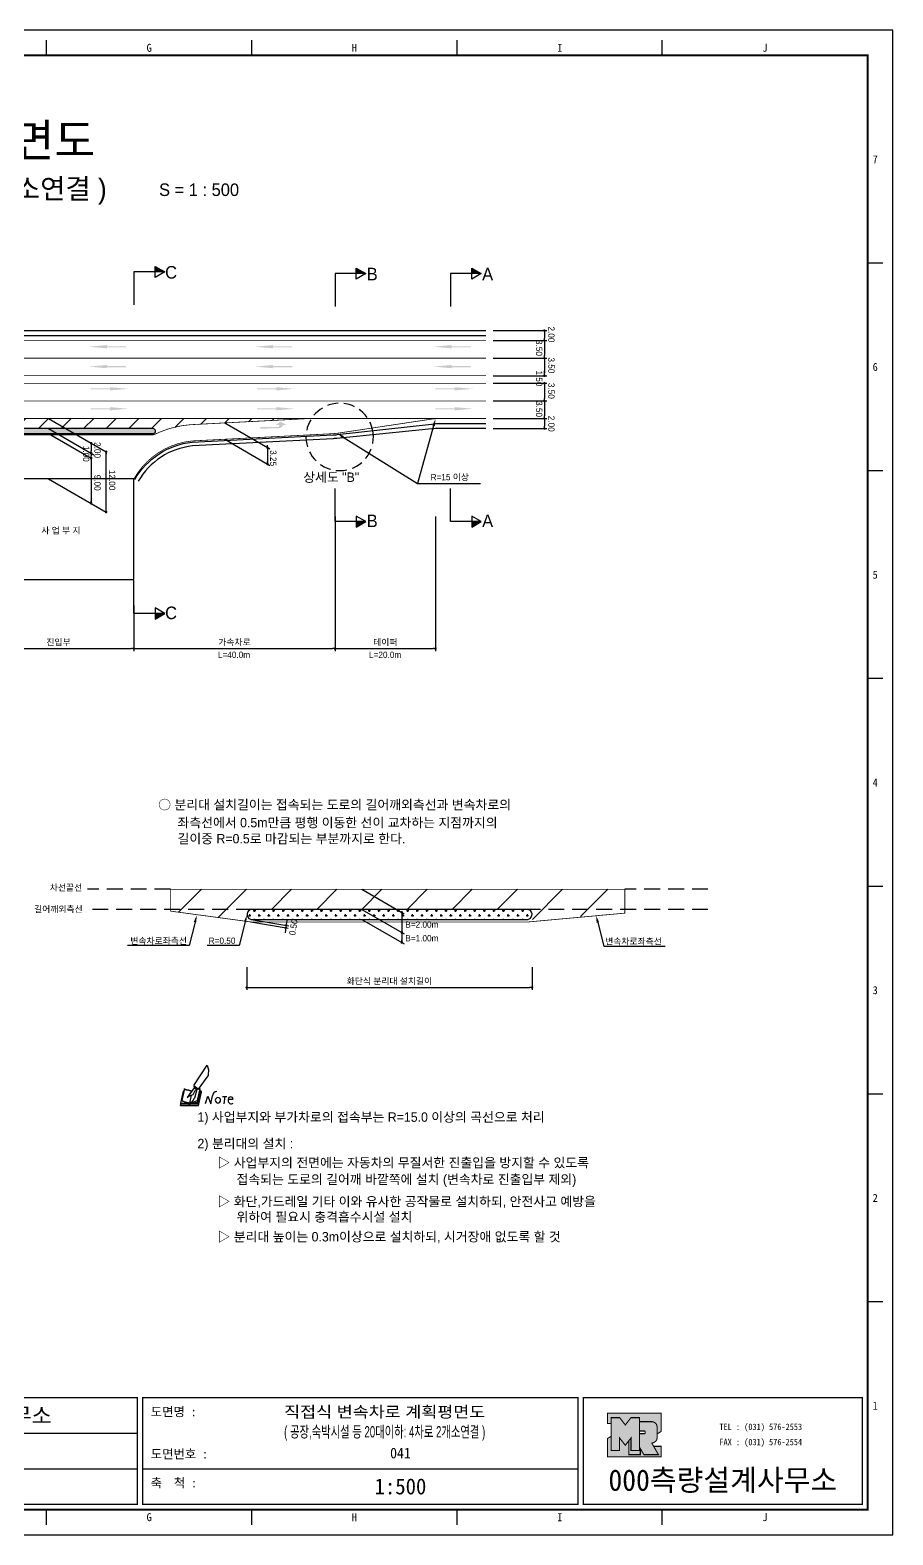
# Model space of a CAD drawing. Header units: millimetres. Extents: x 523 to 947, y 10 to 309.
# Drawn here: x 775 to 946.6, y 9.7 to 309 of the extents above; entities that cross this region are included whole.
import ezdxf
from ezdxf.enums import TextEntityAlignment as Align

# ---------------------------------------------------------------- set-up
doc = ezdxf.new("R2010")
doc.units = ezdxf.units.MM
doc.linetypes.add('HIDDEN', pattern=[9.525, 6.35, -3.175])
for name, color, linetype in [('CC-GSTR-0004', 4, 'Continuous'), ('CM-LANE-0030', 30, 'Continuous'), ('CZ-DIMT-0002', 7, 'Continuous'), ('CZ-LIN1-0007', 7, 'Continuous'), ('CZ-LIN2-0003', 3, 'Continuous'), ('CZ-LINE-0001', 7, 'Continuous'), ('CZ-TEXT-BOX0', 7, 'Continuous'), ('TITLE', 7, 'Continuous')]:
    doc.layers.add(name, color=color, linetype=linetype)
doc.styles.add('견고딕', font='arial.ttf')
doc.styles.add('돋움', font='')
doc.styles.add('돋음체', font='')
doc.styles.get('돋움').set_extended_font_data('Dotum')
doc.styles.get('돋음체').set_extended_font_data('DotumChe')

# ---------------------------------------------------------------- blocks, each defined once
blk = doc.blocks.new('note')
for p, q in [((0.85, 3.5), (3.53, 7.57)), ((3.53, 7.57), (3.8, 6.64)), ((3.8, 6.64), (3.69, 5.72)), ((1, 3.1), (0.75, 2.77)), ((0.85, 3.5), (1.8, 2.79)), ((1, 3.4), (0.85, 3.21)), ((0.85, 3.21), (1.52, 2.71)), ((1.8, 2.79), (3.74, 5.46)), ((3.69, 5.72), (3.74, 5.46)), ((-1.24, 2.36), (-1.77, 0)), ((-1.77, 0), (1.77, 0)), ((-1.77, 0), (-1.77, -0.3)), ((-1.53, 0.52), (-1.55, 0.54)), ((-1.01, 2.9), (-1.53, 0.52)), ((-1.48, 0.48), (-1.53, 0.52)), ((-1.43, 0.44), (-1.48, 0.48)), ((-1.38, 0.41), (-1.43, 0.44)), ((-1.33, 0.4), (-1.38, 0.41)), ((-1.27, 0.37), (-1.33, 0.4)), ((-1.22, 0.35), (-1.27, 0.37)), ((-1.13, 2.36), (-1.24, 2.36)), ((-1.17, 0.33), (-1.22, 0.35)), ((-1.12, 0.32), (-1.17, 0.33)), ((-1.02, 0.25), (-1.12, 0.32)), ((-0.97, 0.22), (-1.02, 0.25)), ((-1, 2.9), (-1.01, 2.9)), ((-0.98, 2.85), (-1, 2.9)), ((-0.95, 2.8), (-0.98, 2.85)), ((-0.93, 0.21), (-0.97, 0.22)), ((-0.9, 2.75), (-0.95, 2.8)), ((-0.88, 0.19), (-0.93, 0.21)), ((-0.85, 2.72), (-0.9, 2.75)), ((-0.8, 0.18), (-0.88, 0.19)), ((-0.79, 2.69), (-0.85, 2.72)), ((-0.75, 0.17), (-0.8, 0.18)), ((-0.74, 2.68), (-0.79, 2.69)), ((-0.7, 0.16), (-0.75, 0.17)), ((-0.69, 2.65), (-0.74, 2.68)), ((-0.64, 0.15), (-0.7, 0.16)), ((-0.64, 2.65), (-0.69, 2.65)), ((-0.59, 2.63), (-0.64, 2.65)), ((-0.58, 0.14), (-0.64, 0.15)), ((-0.54, 2.62), (-0.59, 2.63)), ((-0.53, 0.13), (-0.58, 0.14)), ((-0.48, 2.61), (-0.54, 2.62)), ((-0.48, 0.12), (-0.53, 0.13)), ((-0.43, 2.61), (-0.48, 2.61)), ((-0.43, 0.11), (-0.48, 0.12)), ((0.75, 2.77), (-0.46, 1.16)), ((0.37, 2.24), (-0.46, 1.16)), ((-0.46, 1.16), (-0.08, 1.47)), ((-0.38, 2.59), (-0.43, 2.61)), ((-0.38, 0.08), (-0.43, 0.11)), ((-0.33, 2.59), (-0.38, 2.59)), ((-0.29, 0.06), (-0.38, 0.08)), ((-0.27, 2.58), (-0.33, 2.59)), ((-0.23, 0.05), (-0.29, 0.06)), ((-0.22, 2.57), (-0.27, 2.58)), ((-0.16, 0.04), (-0.23, 0.05)), ((-0.17, 2.56), (-0.22, 2.57)), ((-0.12, 2.55), (-0.17, 2.56)), ((-0.11, 0.03), (-0.16, 0.04)), ((-0.07, 2.53), (-0.12, 2.55)), ((-0.04, 0.02), (-0.11, 0.03)), ((-0.08, 1.47), (0.72, 1.75)), ((-0.01, 2.51), (-0.07, 2.53)), ((-0.05, -0.3), (-0.05, 0)), ((0, 0), (-0.04, 0.02)), ((0.04, 2.5), (-0.01, 2.51)), ((0.37, 1.63), (0, 0)), ((0, 0), (1.6, 0.53)), ((0, 0), (1.65, 0.18)), ((0, 0.01), (0.06, 0.04)), ((0, -0.3), (0, 0)), ((0.09, 2.48), (0.04, 2.5)), ((0.05, -0.3), (0.05, 0)), ((0.06, 0.04), (0.11, 0.07)), ((0.14, 2.48), (0.09, 2.48)), ((0.11, 0.07), (0.16, 0.09)), ((0.2, 2.47), (0.14, 2.48)), ((0.16, 0.09), (0.21, 0.12)), ((0.26, 2.43), (0.18, 2.46)), ((0.21, 0.12), (0.27, 0.14)), ((0.34, 2.4), (0.26, 2.43)), ((0.27, 0.14), (0.36, 0.19)), ((0.45, 2.37), (0.34, 2.4)), ((0.36, 0.19), (0.41, 0.22)), ((0.41, 0.22), (0.46, 0.27)), ((0.46, 0.27), (0.51, 0.3)), ((0.51, 0.3), (0.56, 0.34)), ((0.56, 0.34), (0.6, 0.4)), ((0.6, 0.4), (0.64, 0.45)), ((0.64, 0.45), (0.67, 0.51)), ((0.67, 0.51), (0.74, 0.58)), ((0.72, 1.75), (1.16, 2.53)), ((0.74, 0.58), (0.79, 0.63)), ((0.79, 0.63), (0.83, 0.68)), ((0.83, 0.68), (0.86, 0.73)), ((0.86, 0.73), (0.89, 0.79)), ((0.89, 0.84), (0.92, 0.89)), ((0.89, 0.79), (0.89, 0.84)), ((0.92, 0.89), (0.96, 0.95)), ((0.96, 0.95), (1.01, 0.97)), ((1.47, 2.74), (1.01, 0.97)), ((1.16, 2.53), (1.37, 2.82)), ((2.13, 2.84), (1.44, 2.63)), ((1.52, 2.71), (1.66, 2.9)), ((1.6, 0.53), (2.13, 2.84)), ((1.65, 0.18), (2.19, 2.48)), ((1.77, 0), (2.3, 2.36)), ((1.77, -0.3), (2.3, 2.07)), ((1.77, -0.38), (2.3, 1.99)), ((1.77, -0.44), (2.3, 1.93)), ((1.77, 0), (1.77, -0.3)), ((2.19, 2.48), (2.04, 2.47)), ((2.3, 2.36), (2.16, 2.36)), ((2.3, 2.36), (2.3, 2.07)), ((3.21, -0.08), (3.68, 1.4)), ((3.68, 1.4), (4.26, -0.14)), ((4.26, -0.14), (4.56, 1.44)), ((6.55, 1.34), (7.46, 1.34)), ((7.01, 1.34), (6.87, -0.11)), ((7.71, 0.77), (7.71, 0.55)), ((7.71, 0.77), (8.67, 0.77)), ((-1.77, -0.3), (1.77, -0.3)), ((-1.77, -0.43), (-1.77, -0.3)), ((-1.77, -0.37), (1.77, -0.37)), ((-1.77, -0.43), (1.77, -0.43))]:
    blk.add_line(p, q)
for centre, major_axis, start_param, end_param in [((0.4, 2.31), (0.0702, 0.0702), 3.283946, 6.425539), ((5.68, 1.23), (-0.806, 0.806), -0.591174, 0.597824), ((5.66, 0.58), (-0.378, 0.378), 3.926991, 10.210176), ((8.3, 0.49), (0.422, 0.422), 2.265602, 4.634911), ((8.19, 0.77), (-0.342, 0.342), 3.926991, 7.068583)]:
    blk.add_ellipse(centre, major_axis=major_axis, ratio=1, start_param=start_param, end_param=end_param)
blk = doc.blocks.new('_Dot')
at = {"color": 0, "linetype": 'ByBlock', "lineweight": -2}
blk.add_line((-0.5, 0), (-1, 0), dxfattribs=at)
at = {"color": 0, "linetype": 'ByBlock', "const_width": 0.5}
blk.add_lwpolyline([(-0.25, 0, 1), (0.25, 0, 1)], format="xyb", close=True, dxfattribs=at)

msp = doc.modelspace()

# ---------------------------------------------------------------- hatches: boundary and pattern name
at = {"layer": 'CM-LANE-0030'}
h = msp.add_hatch(dxfattribs=at)
h.set_pattern_fill('ANSI31', color=256, style=0)
h.set_pattern_definition([(45, (-459.969, -342.3108), (-2.245064, 2.245064), [])])
h.paths.add_polyline_path([(638.5, 231.77), (645.55, 231.12, -0.09034), (651.66, 228.77), (652.59, 228.77, 0.001985), (652.46, 228.85, -0.744307), (652.74, 229.77), (799.45, 229.77, -0.776608), (799.69, 228.83, 0.001693), (799.58, 228.77), (800.66, 228.77, -0.090294), (806.95, 230.54), (830.69, 231.77)])
at = {"layer": 'CZ-LIN1-0007'}
for points in [[(790.26, 246.37), (790.26, 246.15), (794.09, 246.15), (794.09, 245.94), (790.26, 245.94), (790.26, 245.72), (786.61, 246.05)], [(823.32, 246.37), (823.32, 246.15), (827.14, 246.15), (827.14, 245.94), (823.32, 245.94), (823.32, 245.72), (819.67, 246.05)], [(858.8, 246.37), (858.8, 246.15), (862.62, 246.15), (862.62, 245.94), (858.8, 245.94), (858.8, 245.72), (855.15, 246.05)], [(790.26, 242.41), (790.26, 242.19), (794.09, 242.19), (794.09, 241.98), (790.26, 241.98), (790.26, 241.77), (786.61, 242.09)], [(823.32, 242.41), (823.32, 242.19), (827.14, 242.19), (827.14, 241.98), (823.32, 241.98), (823.32, 241.77), (819.67, 242.09)], [(858.8, 242.41), (858.8, 242.19), (862.62, 242.19), (862.62, 241.98), (858.8, 241.98), (858.8, 241.77), (855.15, 242.09)], [(790.87, 237.99), (790.87, 237.78), (787.04, 237.78), (787.04, 237.56), (790.87, 237.56), (790.87, 237.35), (794.52, 237.67)], [(823.93, 237.99), (823.93, 237.78), (820.1, 237.78), (820.1, 237.56), (823.93, 237.56), (823.93, 237.35), (827.58, 237.67)], [(859.41, 237.99), (859.41, 237.78), (855.58, 237.78), (855.58, 237.56), (859.41, 237.56), (859.41, 237.35), (863.06, 237.67)], [(790.87, 234.03), (790.87, 233.82), (787.04, 233.82), (787.04, 233.6), (790.87, 233.6), (790.87, 233.39), (794.52, 233.71)], [(823.93, 234.03), (823.93, 233.82), (820.1, 233.82), (820.1, 233.6), (823.93, 233.6), (823.93, 233.39), (827.58, 233.71)], [(859.41, 234.03), (859.41, 233.82), (855.58, 233.82), (855.58, 233.6), (859.41, 233.6), (859.41, 233.39), (863.06, 233.71)], [(824.32, 229.79, 0.267976), (825.35, 230.48), (825.98, 230.48), (824.8, 231.14), (823.86, 230.49), (824.55, 230.48, -0.504994), (824.25, 230.07), (820.78, 230.05), (820.78, 229.77)]]:
    msp.add_hatch(color=256, dxfattribs=at).paths.add_polyline_path(points)
at = {"layer": 'CZ-LIN2-0003'}
h = msp.add_hatch(dxfattribs=at)
h.set_pattern_fill('CROSS', color=256, scale=0.075, style=0)
h.set_pattern_definition([(0, (-459.96886, -342.31077), (0.47625, 0.47625), [0.238125, -0.714375]), (90, (-459.8498, -342.42983), (-0.47625, 0.47625), [0.238125, -0.714375])])
h.paths.add_polyline_path([(799.45, 229.77), (652.74, 229.77, 0.744307), (652.46, 228.85, -0.001985), (652.59, 228.77), (799.58, 228.77, -0.001693), (799.69, 228.83, 0.776608)])
h = msp.add_hatch(dxfattribs=at)
h.set_pattern_fill('CROSS', color=256, scale=0.15, style=0)
h.set_pattern_definition([(0, (-1524.7266, 588.20735), (0.9525, 0.9525), [0.47625, -1.42875]), (90, (-1524.4885, 587.9692), (-0.9525, 0.9525), [0.47625, -1.42875])])
h.paths.add_polyline_path([(819.12, 134.1, 0.868933), (818.84, 132.14, -0.000934), (818.97, 132.1), (873.97, 132.1, -0.000934), (874.11, 132.14, 0.868933), (873.83, 134.1)])
at = {"layer": 'CZ-LINE-0001'}
for points in [[(799.87, 262.03), (799.87, 260.94), (801.77, 260.94)], [(839.87, 261.69), (839.87, 260.59), (841.77, 260.59)], [(862.83, 261.69), (862.83, 260.59), (864.73, 260.59)], [(841.77, 211.27), (839.87, 211.27), (839.87, 210.17)], [(864.73, 211.27), (862.83, 211.27), (862.83, 210.17)], [(801.77, 192.97), (799.87, 192.97), (799.87, 191.87)]]:
    msp.add_hatch(color=256, dxfattribs=at).paths.add_polyline_path(points)
at = {"layer": 'TITLE', "ltscale": 150}
h = msp.add_hatch(color=8, dxfattribs=at)
edge = h.paths.add_edge_path()
edge.add_line((900.51, 33.89), (889.84, 33.89))
edge.add_line((889.84, 33.89), (889.84, 31.81))
edge.add_line((889.84, 31.81), (890.55, 31.81))
edge.add_line((890.55, 31.81), (890.55, 32.99))
edge.add_line((890.55, 32.99), (892.24, 32.99))
edge.add_line((892.24, 32.99), (893.37, 31.53))
edge.add_line((893.37, 31.53), (894.5, 32.99))
edge.add_line((894.5, 32.99), (896.19, 32.99))
edge.add_line((896.19, 32.99), (896.19, 32.19))
edge.add_line((896.19, 32.19), (898.63, 32.19))
edge.add_arc((898.63, 31.12), 1.07, 0, 90, ccw=False)
edge.add_line((899.69, 31.12), (899.69, 29.75))
edge.add_line((899.69, 29.75), (900.51, 30.26))
edge.add_line((900.51, 30.26), (900.51, 33.89))
h.paths.add_polyline_path([(894.05, 28.37), (893.37, 27.49), (892.24, 28.94), (892.24, 26.43), (890.55, 26.43), (890.55, 29.28), (889.84, 28.84), (889.84, 25.2), (900.51, 25.2), (900.51, 27.28), (899.01, 27.28), (899.96, 25.63), (897.06, 25.63), (896.36, 26.84), (896.36, 25.63), (894.05, 25.63)])
msp.add_hatch(color=5, dxfattribs=at).paths.add_polyline_path([(896.19, 32.99), (894.5, 32.99), (893.37, 31.53), (892.24, 32.99), (890.55, 32.99), (890.55, 26.43), (892.24, 26.43), (892.24, 28.94), (893.37, 27.49), (894.5, 28.94), (894.5, 26.43), (896.19, 26.43)])
h = msp.add_hatch(color=161, dxfattribs=at)
edge = h.paths.add_edge_path()
edge.add_arc((898.63, 31.12), 1.07, 360, 450)
edge.add_line((898.63, 32.19), (896.19, 32.19))
edge.add_line((896.19, 32.19), (896.19, 30.34))
edge.add_line((896.19, 30.34), (897.18, 30.34))
edge.add_arc((897.18, 30.22), 0.113, 0, 90, ccw=False)
edge.add_line((897.3, 30.22), (897.3, 29.91))
edge.add_arc((897.18, 29.91), 0.113, 270, 360, ccw=False)
edge.add_line((897.18, 29.8), (896.19, 29.8))
edge.add_line((896.19, 29.8), (896.19, 26.43))
edge.add_line((896.19, 26.43), (894.5, 26.43))
edge.add_line((894.5, 26.43), (894.5, 28.94))
edge.add_line((894.5, 28.94), (894.05, 28.37))
edge.add_line((894.05, 28.37), (894.05, 25.63))
edge.add_line((894.05, 25.63), (896.36, 25.63))
edge.add_line((896.36, 25.63), (896.36, 26.84))
edge.add_line((896.36, 26.84), (897.06, 25.63))
edge.add_line((897.06, 25.63), (899.96, 25.63))
edge.add_line((899.96, 25.63), (898.63, 27.95))
edge.add_arc((898.63, 29.02), 1.07, 270, 360)
edge.add_line((899.69, 29.02), (899.69, 31.12))

# ---------------------------------------------------------------- linework, layer by layer
at = {"color": 0, "linetype": 'ByBlock', "lineweight": -2}
for p, q in [((877.28, 249.02), (877.28, 248.77)), ((877.28, 247.52), (877.28, 247.77)), ((877.28, 247.02), (877.28, 246.77)), ((877.28, 244.02), (877.28, 244.27)), ((877.28, 243.52), (877.28, 243.27)), ((877.28, 240.52), (877.28, 240.77)), ((877.28, 240.52), (877.28, 240.77)), ((877.28, 238.52), (877.28, 238.27)), ((877.28, 238.52), (877.28, 238.27)), ((877.28, 235.52), (877.28, 235.77)), ((877.28, 235.02), (877.28, 234.77)), ((877.28, 232.02), (877.28, 232.27)), ((877.28, 231.52), (877.28, 231.27)), ((877.28, 230.02), (877.28, 230.27)), ((787.14, 226.61), (787.14, 226.36)), ((787.14, 225.11), (787.14, 225.36)), ((787.14, 224.61), (787.14, 224.36)), ((790.1, 224.9), (790.1, 224.65)), ((822.19, 226.24), (822.19, 226.49)), ((822.19, 225.74), (822.19, 225.49)), ((787.14, 224.11), (787.14, 224.36)), ((822.19, 222.99), (822.19, 223.24)), ((787.14, 215.12), (787.14, 215.37)), ((790.1, 213.41), (790.1, 213.66)), ((848.91, 133.27), (848.91, 133.02)), ((825.81, 130.2), (825.77, 129.96)), ((825.97, 131.19), (826.02, 131.44)), ((848.91, 129.27), (848.91, 129.02)), ((848.91, 127.77), (848.91, 128.02))]:
    msp.add_line(p, q, dxfattribs=at)
at = {"color": 0, "linetype": 'ByBlock', "const_width": 0.25}
for points in [[(877.28, 249.14, 1), (877.28, 249.39, 1)], [(877.28, 247.14, 1), (877.28, 247.39, 1)], [(877.28, 247.39, 1), (877.28, 247.14, 1)], [(877.28, 243.64, 1), (877.28, 243.89, 1)], [(877.28, 243.89, 1), (877.28, 243.64, 1)], [(877.28, 240.39, 1), (877.28, 240.14, 1)], [(877.28, 240.39, 1), (877.28, 240.14, 1)], [(877.28, 238.64, 1), (877.28, 238.89, 1)], [(877.28, 238.64, 1), (877.28, 238.89, 1)], [(877.28, 235.14, 1), (877.28, 235.39, 1)], [(877.28, 235.39, 1), (877.28, 235.14, 1)], [(877.28, 231.89, 1), (877.28, 231.64, 1)], [(877.28, 231.64, 1), (877.28, 231.89, 1)], [(877.28, 229.89, 1), (877.28, 229.64, 1)], [(787.14, 226.74, 1), (787.14, 226.99, 1)], [(787.14, 224.99, 1), (787.14, 224.74, 1)], [(787.14, 224.74, 1), (787.14, 224.99, 1)], [(790.1, 225.03, 1), (790.1, 225.28, 1)], [(822.19, 226.11, 1), (822.19, 225.86, 1)], [(822.19, 225.86, 1), (822.19, 226.11, 1)], [(787.14, 223.99, 1), (787.14, 223.74, 1)], [(822.19, 222.86, 1), (822.19, 222.61, 1)], [(787.14, 215, 1), (787.14, 214.75, 1)], [(790.1, 213.29, 1), (790.1, 213.04, 1)], [(848.91, 133.4, 1), (848.91, 133.65, 1)], [(825.83, 130.33, 1), (825.87, 130.57, 1)], [(825.95, 131.07, 1), (825.91, 130.82, 1)], [(848.91, 129.4, 1), (848.91, 129.65, 1)], [(848.91, 127.65, 1), (848.91, 127.4, 1)]]:
    msp.add_lwpolyline(points, format="xyb", close=True, dxfattribs=at)
at = {"layer": 'CC-GSTR-0004'}
for points in [[(615.63, 249.27), (865.63, 249.27)], [(615.63, 248.27), (865.63, 248.27)]]:
    msp.add_lwpolyline(points, dxfattribs=at)
for points in [[(795.85, 219.64, -0.243536), (807.21, 227.05), (835.18, 228.49), (835.18, 228.49, 0.015148), (836.08, 228.57), (836.08, 228.57), (854.8, 230.67), (854.8, 230.67, -0.028019), (856.47, 230.77), (865.63, 230.77)], [(865.63, 229.77), (856.38, 229.77), (856.38, 229.77, 0.024939), (854.89, 229.69), (854.89, 229.69), (835.99, 227.8), (835.99, 227.8, -0.012069), (835.27, 227.75), (835.27, 227.75), (807.27, 226.3, 0.243196), (796.5, 219.27)]]:
    msp.add_lwpolyline(points, format="xyb", dxfattribs=at)
at = {"layer": 'CM-LANE-0030'}
for p, q in [((804.49, 133.54), (809.05, 138.1)), ((812.35, 132.42), (818.03, 138.1)), ((823.01, 134.1), (827.01, 138.1)), ((831.99, 134.1), (835.99, 138.1)), ((840.97, 134.1), (844.97, 138.1)), ((849.95, 134.1), (853.95, 138.1)), ((858.93, 134.1), (862.93, 138.1)), ((867.91, 134.1), (871.91, 138.1)), ((874.89, 132.1), (880.89, 138.1)), ((884.47, 132.7), (889.87, 138.1))]:
    msp.add_line(p, q, dxfattribs=at)
at = {"layer": 'CM-LANE-0030', "const_width": 0.15}
for points in [[(615.63, 240.27), (865.63, 240.27)], [(615.63, 238.77), (865.63, 238.77)]]:
    msp.add_lwpolyline(points, dxfattribs=at)
for points in [[(638.5, 231.77), (830.69, 231.77), (806.95, 230.54, 0.098562), (799.58, 228.52), (652.59, 228.52, 0.088964), (645.55, 231.12)], [(893.28, 138.1), (893.28, 133.36), (873.97, 131.6, -0.080393), (873.97, 131.6), (818.97, 131.6, -0.237482), (818.97, 131.6), (802.93, 133.76), (802.93, 138.1)]]:
    msp.add_lwpolyline(points, format="xyb", close=True, dxfattribs=at)
at = {"layer": 'CZ-LIN1-0007', "const_width": 0.15}
msp.add_lwpolyline([(615.63, 247.27), (865.63, 247.27)], dxfattribs=at)
at = {"layer": 'CZ-LIN1-0007', "linetype": 'HIDDEN', "const_width": 0.15}
for points in [[(615.63, 243.77), (865.63, 243.77)], [(615.63, 235.27), (865.63, 235.27)], [(830.69, 231.77), (856.75, 231.77)]]:
    msp.add_lwpolyline(points, dxfattribs=at)
at = {"layer": 'CZ-LIN1-0007', "const_width": 0.15}
msp.add_lwpolyline([(865.63, 231.77), (856.75, 231.77, 0.03724), (854.53, 231.6), (836.36, 228.87, -0.024362), (834.9, 228.73), (834.9, 228.73), (807.19, 227.3), (807.19, 227.3, 0.243644), (795.63, 219.77)], format="xyb", dxfattribs=at)
at = {"layer": 'CZ-LIN2-0003'}
for points in [[(652.74, 229.77, 0.744307), (652.46, 228.85, -0.001985), (652.59, 228.77), (799.58, 228.77, -0.001693), (799.69, 228.83, 0.776608), (799.45, 229.77)], [(873.97, 132.1, -0.000934), (874.11, 132.14, 0.868933), (873.83, 134.1), (819.12, 134.1, 0.868933), (818.84, 132.14, -0.000934), (818.97, 132.1)]]:
    msp.add_lwpolyline(points, format="xyb", close=True, dxfattribs=at)
msp.add_lwpolyline([(795.63, 219.77), (765.63, 219.77), (765.63, 199.77), (795.63, 199.77)], close=True, dxfattribs=at)
at = {"layer": 'CZ-LINE-0001'}
for p, q in [((801.77, 260.94), (795.63, 260.94)), ((795.63, 260.94), (795.63, 254.39)), ((799.87, 259.84), (799.87, 262.03)), ((799.87, 262.03), (801.77, 260.94)), ((801.77, 260.94), (799.87, 259.84)), ((841.77, 260.59), (835.63, 260.59)), ((835.63, 260.59), (835.63, 254.05)), ((839.87, 259.49), (839.87, 261.69)), ((839.87, 261.69), (841.77, 260.59)), ((841.77, 260.59), (839.87, 259.49)), ((864.73, 260.59), (858.59, 260.59)), ((858.59, 260.59), (858.59, 254.05)), ((862.83, 259.49), (862.83, 261.69)), ((862.83, 261.69), (864.73, 260.59)), ((864.73, 260.59), (862.83, 259.49)), ((867.06, 249.27), (877.78, 249.27)), ((877.28, 248.77), (877.28, 247.77)), ((867.06, 247.27), (877.78, 247.27)), ((867.06, 247.27), (877.78, 247.27)), ((877.28, 246.77), (877.28, 244.27)), ((867.06, 243.77), (877.78, 243.77)), ((867.06, 243.77), (877.78, 243.77)), ((877.28, 243.27), (877.28, 240.77)), ((867.06, 240.27), (877.78, 240.27)), ((867.06, 240.27), (877.78, 240.27)), ((877.28, 240.77), (877.28, 241.27)), ((867.06, 238.77), (877.78, 238.77)), ((867.06, 238.77), (877.78, 238.77)), ((877.28, 238.27), (877.28, 237.77)), ((877.28, 238.27), (877.28, 235.77)), ((867.06, 235.27), (877.78, 235.27)), ((867.06, 235.27), (877.78, 235.27)), ((877.28, 234.77), (877.28, 232.27)), ((778.65, 231.77), (790.1, 225.15)), ((813.69, 230.89), (822.69, 225.7)), ((867.06, 231.77), (877.78, 231.77)), ((867.06, 231.77), (877.78, 231.77)), ((877.28, 231.27), (877.28, 230.27)), ((778.65, 229.77), (787.64, 224.57)), ((778.65, 229.77), (787.64, 224.57)), ((778.65, 228.77), (787.14, 223.86)), ((813.69, 227.64), (822.69, 222.45)), ((867.06, 229.77), (877.78, 229.77)), ((787.14, 226.36), (787.14, 225.36)), ((790.1, 213.16), (790.1, 225.15)), ((822.19, 225.49), (822.19, 222.48)), ((787.14, 223.86), (787.14, 214.87)), ((778.65, 219.78), (790.1, 213.16)), ((852.04, 218.86), (864.54, 218.86)), ((835.63, 211.27), (835.63, 217.81)), ((858.59, 211.27), (858.59, 217.81)), ((835.63, 212.26), (835.63, 185.48)), ((835.63, 212.26), (835.63, 185.48)), ((841.77, 211.27), (835.63, 211.27)), ((841.77, 211.27), (839.87, 212.36)), ((839.87, 212.36), (839.87, 210.17)), ((839.87, 210.17), (841.77, 211.27)), ((855.63, 212.26), (855.63, 185.48)), ((864.73, 211.27), (858.59, 211.27)), ((864.73, 211.27), (862.83, 212.36)), ((862.83, 212.36), (862.83, 210.17)), ((862.83, 210.17), (864.73, 211.27)), ((795.63, 192.97), (795.63, 199.51)), ((795.63, 194.54), (795.63, 185.48)), ((795.63, 194.54), (795.63, 185.48)), ((801.77, 192.97), (795.63, 192.97)), ((801.77, 192.97), (799.87, 194.07)), ((799.87, 194.07), (799.87, 191.87)), ((799.87, 191.87), (801.77, 192.97)), ((766.13, 185.98), (795.13, 185.98)), ((796.13, 185.98), (835.13, 185.98)), ((836.13, 185.98), (855.13, 185.98)), ((840.97, 138.1), (849.41, 133.23)), ((818.97, 132.1), (826.43, 130.86)), ((826.02, 131.44), (826.1, 131.93)), ((840.97, 134.1), (849.41, 129.23)), ((840.97, 132.1), (849.41, 127.23)), ((848.91, 133.52), (848.91, 127.52)), ((818.89, 131.61), (826.34, 130.37)), ((825.77, 129.96), (825.69, 129.46)), ((818.07, 122.62), (818.07, 118.08)), ((874.83, 122.62), (874.83, 118.08)), ((818.57, 118.58), (874.33, 118.58))]:
    msp.add_line(p, q, dxfattribs=at)
at = {"layer": 'CZ-LINE-0001', "linetype": 'HIDDEN', "ltscale": 0.35}
msp.add_line((843.21, 228.88), (843.21, 228.89), dxfattribs=at)
at = {"layer": 'CZ-LINE-0001', "linetype": 'HIDDEN', "ltscale": 0.5}
for p, q in [((802.93, 138.1), (786.4, 138.1)), ((909.81, 138.1), (893.28, 138.1)), ((819.12, 134.1), (786.4, 134.1)), ((909.81, 134.1), (873.83, 134.1))]:
    msp.add_line(p, q, dxfattribs=at)
at = {"layer": 'CZ-LINE-0001'}
for points in [[(837.28, 228.06), (852.04, 218.86)], [(855.23, 230.28), (852.04, 218.86)], [(807.79, 131.57), (806.62, 126.9), (794.39, 126.9)], [(817.75, 131.61), (816.58, 126.94), (810.23, 126.94)]]:
    msp.add_lwpolyline(points, dxfattribs=at)
at = {"layer": 'CZ-LINE-0001', "extrusion": (0, 0, -1)}
msp.add_lwpolyline([(-887.92, 131.48), (-889.09, 126.81), (-901.32, 126.81)], dxfattribs=at)
at = {"layer": 'CZ-LINE-0001', "linetype": 'HIDDEN', "ltscale": 0.35}
msp.add_arc((836.56, 228.1), 6.7, 6.7667, 6.749, dxfattribs=at)
at = {"layer": 'CZ-LINE-0001'}
for points in [[(854.99, 230.35), (855.63, 231.72), (855.47, 230.21)], [(837.15, 227.85), (836.01, 228.85), (837.42, 228.27)], [(807.55, 131.63), (808.15, 133.02), (808.03, 131.51)], [(817.51, 131.67), (818.12, 133.06), (817.99, 131.54)]]:
    msp.add_solid(points, dxfattribs=at)
at = {"layer": 'CZ-LINE-0001', "extrusion": (0, 0, -1)}
msp.add_solid([(-888.16, 131.54), (-887.55, 132.93), (-887.67, 131.42)], dxfattribs=at)
at = {"layer": 'TITLE', "color": 7, "linetype": 'Continuous'}
for p, q in [((778.26, 304), (778.26, 307.02)), ((819.08, 304), (819.08, 307.02)), ((859.91, 304), (859.91, 307.02)), ((900.73, 304), (900.73, 307.02)), ((944.58, 262.67), (941.56, 262.67)), ((944.58, 221.34), (941.56, 221.34)), ((944.58, 180.01), (941.56, 180.01)), ((944.58, 138.68), (941.56, 138.68)), ((944.58, 97.35), (941.56, 97.35)), ((944.58, 56.03), (941.56, 56.03)), ((778.26, 11.67), (778.26, 14.7)), ((819.08, 11.67), (819.08, 14.7)), ((859.91, 11.67), (859.91, 14.7)), ((900.73, 11.67), (900.73, 14.7))]:
    msp.add_line(p, q, dxfattribs=at)
at = {"layer": 'TITLE', "ltscale": 150}
for p, q in [((709.71, 29.91), (796.32, 29.91)), ((709.71, 22.83), (796.32, 22.83)), ((797.38, 22.83), (883.99, 22.83))]:
    msp.add_line(p, q, dxfattribs=at)
at = {"layer": 'TITLE'}
msp.add_line((941.67, 14.7), (532.81, 14.7), dxfattribs=at)
msp.add_lwpolyline([(523.23, 9.66), (946.59, 9.66), (946.59, 309.04), (523.23, 309.04)], close=True, dxfattribs=at)
at = {"layer": 'TITLE', "linetype": 'Continuous', "const_width": 0.403}
msp.add_lwpolyline([(533.31, 14.7), (533.31, 304), (941.56, 304), (941.56, 14.7)], close=True, dxfattribs=at)
at = {"layer": 'TITLE', "ltscale": 150}
for points, const_width in [([(796.32, 15.76), (709.71, 15.76), (709.71, 36.98), (796.32, 36.98)], 0.265), ([(797.38, 36.98), (883.99, 36.98), (883.99, 15.76), (797.38, 15.76)], 0.265), ([(940.49, 36.98), (940.49, 15.76), (885.05, 15.76), (885.05, 36.98), (940.49, 36.98)], 0.265), ([(896.19, 32.99), (894.5, 32.99), (893.37, 31.53), (892.24, 32.99), (890.55, 32.99), (890.55, 26.43), (892.24, 26.43), (892.24, 28.94), (893.37, 27.49), (894.5, 28.94), (894.5, 26.43), (896.19, 26.43)], 0.212), ([(894.05, 28.37), (893.37, 27.49), (892.24, 28.94), (892.24, 26.43), (890.55, 26.43), (890.55, 29.28), (889.84, 28.84), (889.84, 25.2), (900.51, 25.2), (900.51, 27.28), (899.01, 27.28), (899.96, 25.63), (897.06, 25.63), (896.36, 26.84), (896.36, 25.63), (894.05, 25.63)], 0.212)]:
    msp.add_lwpolyline(points, close=True, dxfattribs=dict(at, const_width=const_width))
at = {"layer": 'TITLE', "ltscale": 150, "const_width": 0.212}
for points in [[(900.51, 33.89), (889.84, 33.89), (889.84, 31.81), (890.55, 31.81), (890.55, 32.99), (892.24, 32.99), (893.37, 31.53), (894.5, 32.99), (896.19, 32.99), (896.19, 32.19), (898.63, 32.19, -0.414214), (899.69, 31.12), (899.69, 29.75), (900.51, 30.26)], [(899.69, 31.12, 0.414214), (898.63, 32.19), (896.19, 32.19), (896.19, 30.34), (897.18, 30.34, -0.414214), (897.3, 30.22), (897.3, 29.91, -0.414214), (897.18, 29.8), (896.19, 29.8), (896.19, 26.43), (894.5, 26.43), (894.5, 28.94), (894.05, 28.37), (894.05, 25.63), (896.36, 25.63), (896.36, 26.84), (897.06, 25.63), (899.96, 25.63), (898.63, 27.95, 0.414214), (899.69, 29.02)]]:
    msp.add_lwpolyline(points, format="xyb", close=True, dxfattribs=at)

# ---------------------------------------------------------------- block references
at = {"layer": 'CZ-LINE-0001', "xscale": 0.5, "yscale": 0.5, "zscale": 0.5}
for p in [(795.63, 185.98), (835.63, 185.98), (855.63, 185.98), (874.83, 118.58)]:
    msp.add_blockref('_Dot', p, dxfattribs=at)
at = {"layer": 'CZ-LINE-0001', "xscale": 0.5, "yscale": 0.5, "zscale": 0.5, "rotation": 180}
for p in [(795.63, 185.98), (835.63, 185.98), (818.07, 118.58)]:
    msp.add_blockref('_Dot', p, dxfattribs=at)
at = {"layer": 'CZ-TEXT-BOX0'}
msp.add_blockref('note', (806.68, 95.55), dxfattribs=at)

# ---------------------------------------------------------------- texts
at = {"layer": 'CZ-DIMT-0002', "style": '돋움'}
for s, height, p in [('C', 2.5, (803.03, 260.85)), ('B', 2.5, (843.03, 260.51)), ('A', 2.5, (865.99, 260.51)), ('상세도 "B"', 1.875, (834.87, 220.09)), ('R=15 이상', 1.25, (858.46, 220.11)), ('B', 2.5, (843.03, 211.4)), ('A', 2.5, (865.99, 211.4)), ('사 업 부 지', 1.25, (781.12, 209.48)), ('C', 2.5, (803.03, 193.1)), ('L=40.0m', 1.25, (815.54, 184.76)), ('L=20.0m', 1.25, (845.6, 184.76)), ('차선끝선', 1.25, (782.13, 138.44))]:
    msp.add_text(s, height=height, dxfattribs=at).set_placement(p, align=Align.MIDDLE_CENTER)
for s, p in [('2.00', (878.04, 250.08)), ('3.50', (875.6, 247.39)), ('3.50', (878.04, 243.92)), ('1.50', (875.6, 241.33)), ('3.50', (878.04, 238.85)), ('3.50', (875.6, 235.24)), ('2.00', (878.04, 232.32))]:
    msp.add_text(s, height=1.25, rotation=270, dxfattribs=at).set_placement(p)
for s, p in [('○ 분리대 설치길이는 접속되는 도로의 길어깨외측선과 변속차로의', (800.46, 154.93)), ('좌측선에서 0.5m만큼 평행 이동한 선이 교차하는 지점까지의', (804.31, 151.37)), ('길이중 R=0.5로 마감되는 부분까지로 한다.', (804.31, 148.18)), ('1) 사업부지와 부가차로의 접속부는 R=15.0 이상의 곡선으로 처리', (808.28, 92.79)), ('2) 분리대의 설치 :', (808.28, 87.52)), ('▷ 사업부지의 전면에는 자동차의 무질서한 진출입을 방지할 수 있도록', (812.26, 83.72)), ('접속되는 도로의 길어깨 바깥쪽에 설치 (변속차로 진출입부 제외)', (816.04, 80.4)), ('▷ 화단,가드레일 기타 이와 유사한 공작물로 설치하되, 안전사고 예방을', (812.26, 76)), ('위하여 필요시 충격흡수시설 설치', (816.04, 72.93)), ('▷ 분리대 높이는 0.3m이상으로 설치하되, 시거장애 없도록 할 것', (812.26, 68.98))]:
    msp.add_text(s, height=1.875, dxfattribs=at).set_placement(p, align=Align.MIDDLE_LEFT)
for s, p in [('길어깨외측선', (775.78, 133.53)), ('B=2.00m', (849.61, 130.47)), ('B=1.00m', (849.61, 127.75)), ('변속차로좌측선', (794.92, 127.22)), ('R=0.50', (810.51, 127.25)), ('변속차로좌측선', (889.37, 127.12))]:
    msp.add_text(s, height=1.25, dxfattribs=at).set_placement(p)
at = {"layer": 'CZ-DIMT-0002', "char_height": 1.25, "attachment_point": 5, "style": '돋움'}
for s, insert, rotation in [('1.00', (786.13, 224.75), 270), ('\\A1;2.00', (788.39, 225.48), 270), ('3.25', (823.35, 223.88), 270), ('9.00', (788.39, 219), 270), ('12.00', (791.29, 219.51), 270), ('\\A1;0.50', (827.36, 130.54), 80.5236)]:
    msp.add_mtext(s, dxfattribs=dict(at, insert=insert, rotation=rotation))
at = {"layer": 'CZ-LINE-0001', "char_height": 1.25, "attachment_point": 5, "style": '돋움'}
for s, insert in [('\\A1;진입부', (780.63, 187.18)), ('\\A1;가속차로', (815.63, 187.18)), ('\\A1;테이퍼', (845.63, 187.18)), ('\\A1;화단식 분리대 설치길이', (846.45, 119.78))]:
    msp.add_mtext(s, dxfattribs=dict(at, insert=insert))
at = {"layer": 'TITLE', "color": 3, "linetype": 'Continuous', "style": '돋음체'}
for s, p in [('G', (798.67, 305.51)), ('H', (839.49, 305.51)), ('I', (880.32, 305.51)), ('J', (921.14, 305.51)), ('7', (943.07, 283.34)), ('6', (943.07, 242.01)), ('5', (943.07, 200.68)), ('4', (943.07, 159.35)), ('3', (943.07, 118.02)), ('2', (943.07, 76.7)), ('1', (943.07, 35.37)), ('G', (798.67, 13.19)), ('H', (839.49, 13.19)), ('I', (880.32, 13.19)), ('J', (921.14, 13.19))]:
    msp.add_text(s, height=1.59, dxfattribs=at).set_placement(p, align=Align.MIDDLE)
at = {"layer": 'TITLE', "style": '돋움'}
for s, height, p in [('직접식 변속차로 계획평면도', 6.5, (736.65, 287.12)), ('( 공장,숙박시설 등 20대이하: 4차로 2개소연결 )', 4, (736.69, 277.49))]:
    msp.add_text(s, height=height, dxfattribs=at).set_placement(p, align=Align.MIDDLE_CENTER)
msp.add_text('S = 1 : 500', height=2.5, dxfattribs=at).set_placement((800.64, 277.28), align=Align.MIDDLE_LEFT)
at = {"layer": 'TITLE', "color": 7, "linetype": 'Continuous', "style": '견고딕'}
msp.add_text('00 국토 관리 사무소', height=3.1832, dxfattribs=at).set_placement((760.98, 33.44), align=Align.MIDDLE)
at = {"layer": 'TITLE', "style": '돋음체'}
for s, p in [('도면명 :', (798.98, 33.27)), ('도면번호 :', (798.98, 24.87)), ('축  척 :', (798.98, 19.12))]:
    msp.add_text(s, height=1.804, dxfattribs=at).set_placement(p)
at = {"layer": 'TITLE', "style": '돋움'}
for s, width, p, p2 in [('직접식 변속차로 계획평면도', 1.010039, (825.51, 33.01), (865.51, 33.01)), ('( 공장,숙박시설 등 20대이하: 4차로 2개소연결 )', 0.586912, (825.51, 29.06), (865.51, 29.06))]:
    msp.add_text(s, height=2.25, dxfattribs=dict(at, width=width)).set_placement(p, p2, align=Align.FIT)
at = {"layer": 'TITLE', "color": 180, "style": '돋음체'}
for s, p in [('TEL : (031) 576-2553', (912.08, 30.53)), ('FAX : (031) 576-2554', (912.08, 27.51))]:
    msp.add_text(s, height=1.2733, dxfattribs=at).set_placement(p)
at = {"layer": 'TITLE', "linetype": 'Continuous', "style": '돋음체'}
for s, height, p in [('041', 2.122, (848.65, 25.93)), ('1:500', 3.183, (848.65, 19.29))]:
    msp.add_text(s, height=height, dxfattribs=at).set_placement(p, align=Align.MIDDLE)
at = {"layer": 'TITLE', "color": 180, "style": '돋음체'}
msp.add_text('000측량설계사무소', height=4.244, dxfattribs=at).set_placement((912.77, 18.44), align=Align.CENTER)

doc.saveas('drawing.dxf')
